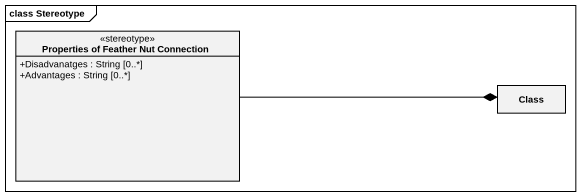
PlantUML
@startuml
mainframe class Stereotype
hide circle
hide empty members
skinparam classAttributeIconSize 0
class "Properties of Feather Nut Connection" as Properties_of_Feather_Nut <<stereotype>> {
  +Disadvanatges : String [0..*]
  +Advantages : String [0..*]
}
class "Class" as Class_
Properties_of_Feather_Nut -right-* Class_
@enduml
